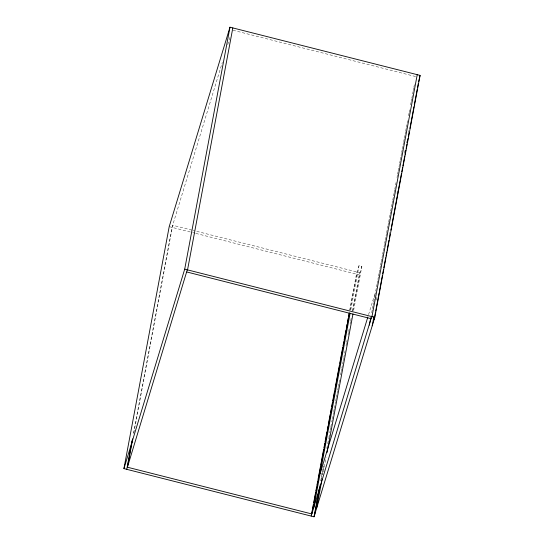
<?xml version="1.0" encoding="UTF-8"?>
<svg xmlns="http://www.w3.org/2000/svg" width="544" height="544" viewBox="0 0 544 544"><rect width="100%" height="100%" fill="white"/><g stroke="black" fill="none" stroke-linecap="round" stroke-linejoin="round"><path stroke-width="0.41" stroke-dasharray="2.72 2.04" d="M133.477 433.452L172.04 227.365L222.306 62.438M133.81 432.997L172.686 225.243L192.447 230.255M349.744 309.998L356.456 274.122L359.04 265.635L361.882 266.356L353.6 310.61M349.921 310.379L357.102 272M350.758 309.896L359.04 265.635M320.729 480.923L323.537 465.902M326.815 448.385L328.692 438.369M328.848 437.539L330.092 430.862M330.249 430.032L330.718 427.523M330.874 426.693L332.126 420.016M332.282 419.179L333.533 412.508M333.683 411.672L334.152 409.17M334.308 408.333L335.56 401.662M335.716 400.826L336.185 398.324M336.342 397.487L336.967 394.155M337.124 393.319L337.593 390.816M337.742 389.98L338.212 387.478M338.368 386.641L338.994 383.302M339.15 382.473L339.619 379.97M340.558 374.959L341.027 372.456M341.183 371.627L341.652 369.124M341.802 368.288L342.428 364.949M342.584 364.113L343.053 361.61M343.21 360.781L343.679 358.278M343.835 357.442L344.461 354.103M344.617 353.267L345.086 350.764M346.018 345.76L346.487 343.257M346.644 342.421L347.113 339.918M348.051 334.914L348.52 332.411M348.677 331.575L349.146 329.072M350.078 324.068L350.547 321.565M350.703 320.729L351.172 318.226M352.58 310.719L359.292 274.842L361.882 266.356M321.375 478.802L324.027 464.617M352.757 311.1L359.938 272.721L193.27 230.466M323.435 471.784L326.094 457.586M371.702 312.671L372.32 309.352M372.477 308.523L372.946 306.034M373.096 305.204L373.565 302.709M373.721 301.879L374.34 298.561M374.496 297.731L374.966 295.242M375.115 294.413L375.428 292.754M375.741 291.094L376.366 287.756M376.523 286.919L376.992 284.41M377.148 283.58L377.774 280.235M377.93 279.405L378.393 276.896M378.549 276.06L379.018 273.557M379.175 272.721L379.8 269.382M379.957 268.546L380.426 266.043M380.582 265.207L381.052 262.704M381.208 261.868L381.834 258.522M381.99 257.693L382.459 255.184M382.616 254.347L383.085 251.845M383.241 251.008L383.867 247.67M384.023 246.833L384.492 244.331M384.649 243.494L385.118 240.992M385.274 240.156L385.9 236.817M386.056 235.98L386.526 233.471M386.682 232.642L387.301 229.296M387.457 228.466L387.926 225.957M388.083 225.121L388.552 222.618M388.708 221.782L389.334 218.443M389.49 217.607L389.96 215.104M390.116 214.268L390.585 211.759M390.742 210.929L391.367 207.584M391.524 206.754L391.993 204.245M392.149 203.408L392.618 200.906M392.775 200.07L393.4 196.731M393.557 195.894L394.026 193.392M394.182 192.556L394.652 190.046M394.808 189.217L395.434 185.871M395.59 185.042L396.052 182.532M396.991 177.521L397.46 175.018M397.616 174.182L398.086 171.68M398.242 170.843L398.868 167.504M399.024 166.668L399.493 164.166M399.65 163.329L400.119 160.82M400.275 159.99L400.901 156.645M401.057 155.808L401.526 153.306M401.683 152.47L402.152 149.967M402.308 149.131L402.934 145.792M403.09 144.956L403.56 142.453M403.716 141.617L404.185 139.108M404.342 138.278L404.96 134.932M405.117 134.103L405.586 131.594M405.742 130.757L406.212 128.255M406.368 127.418L406.994 124.08M407.15 123.243L407.619 120.741M408.558 115.729L409.027 113.22M409.183 112.39L409.652 109.881M410.591 104.87L411.06 102.367M411.216 101.531L411.686 99.028M411.842 98.192L412.468 94.853M412.624 94.017L413.093 91.514M413.25 90.678L413.712 88.169M413.868 87.332L414.494 83.994M389.361 234.192L389.674 232.526M397.018 193.276L397.487 190.767M404.518 153.19L404.988 150.688M406.395 143.167L406.708 141.501M408.428 132.314L408.741 130.642M227.732 44.622L229.956 37.332M368.574 314.616L375.244 292.713M376.108 299.921L377.339 295.868M233.002 30.253L415.772 76.588M169.204 226.651L191.801 232.376M192.624 232.587L195.092 233.213M195.915 233.424L359.292 274.842M320.838 473.749L322.966 474.286"/><path stroke-width="0.82" d="M123.923 468.608L169.204 226.651L229.99 27.2L420.077 75.392L374.796 317.349L314.01 516.8L123.923 468.608L184.708 269.158L229.99 27.2M126.759 469.329L132.226 440.123M371.776 316.248L311.821 513.958L127.405 467.208L132.716 438.838M127.405 467.208L187.367 269.498M187.544 269.878L232.825 27.921M311.175 516.079L312.27 510.238M312.582 508.572L313.358 504.397M313.67 502.731L315.547 492.721M315.86 491.048L316.642 486.88M316.955 485.207L317.73 481.039M318.043 479.373L320.389 466.854M320.702 465.188L323.666 449.33M323.979 447.664L324.761 443.496M325.074 441.823L326.944 431.814M327.257 430.141L328.039 425.972M328.352 424.306L330.222 414.29M330.534 412.624L331.316 408.449M331.629 406.783L332.411 402.608M332.724 400.942L334.594 390.932M334.907 389.259L339.436 365.065M339.748 363.399L342.713 347.541M343.026 345.875L343.808 341.707M344.121 340.034L345.998 330.024M346.304 328.352L347.086 324.183M347.398 322.51L348.18 318.342M348.493 316.676L349.119 313.337M311.821 513.958L349.452 312.882M313.759 507.593L350.132 313.235M314.01 516.8L319.321 488.43M314.656 514.678L320.28 484.643M316.601 508.314L322.034 479.264M327.032 452.574L352.974 313.956M369.369 325.122L370.77 317.648M371.96 316.635L417.241 74.671M372.212 325.836L373.918 316.71M374.15 319.471L375.401 312.8M375.707 311.127L379.148 292.774M379.46 291.108L382.425 275.25M382.738 273.584L383.52 269.409M383.826 267.743L385.703 257.734M386.016 256.061L386.798 251.892M387.11 250.22L388.98 240.21M389.293 238.544L390.075 234.369M390.857 230.2L391.17 228.528M391.483 226.862L398.194 190.985M398.507 189.319L401.472 173.461M401.785 171.795L402.567 167.62M402.88 165.954L404.75 155.944M405.062 154.272L405.844 150.103M406.157 148.43L406.939 144.262M407.252 142.596L408.034 138.421M408.347 136.755L409.122 132.58M409.904 128.411L413.964 106.719M414.276 105.046L417.241 89.196M417.554 87.53L418.336 83.354M418.649 81.688L420.077 75.392M320.13 473.566L367.832 317.043M184.708 269.158L374.796 317.349M186.898 272L371.314 318.757"/></g></svg>
